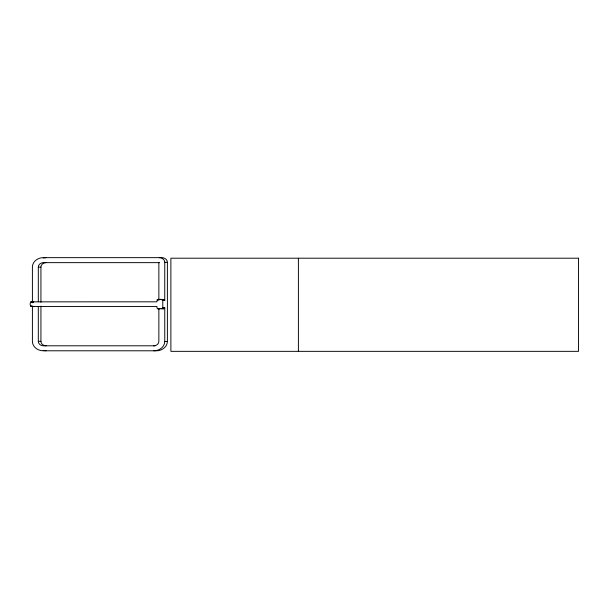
<?xml version="1.0" encoding="UTF-8"?>
<svg xmlns="http://www.w3.org/2000/svg" width="609" height="609" viewBox="0 0 609 609"><rect width="100%" height="100%" fill="white"/><g stroke="black" fill="none" stroke-linecap="round" stroke-linejoin="round"><path stroke-width="0.91" d="M32.414 306.403L32.399 341.482C32.429 347.1 38.192 350.936 43.429 350.792L156.361 350.792C161.598 350.936 167.361 347.1 167.391 341.482L167.391 262.312C167.376 259.503 164.491 257.584 161.872 257.653L43.429 257.653C38.192 257.508 32.429 261.345 32.399 266.97L32.414 302.825M158.865 308.725L158.858 341.314C158.926 344.07 156.094 345.935 153.544 345.798M164.742 300.496L163.836 299.575L161.514 299.491L162.778 300.496L164.742 300.496L164.765 262.312C164.757 259.503 161.872 257.584 159.253 257.653M38.314 301.813L38.314 267.13C38.245 264.382 41.077 262.509 43.627 262.646L159.588 262.646M40.932 302.323L40.932 267.13C40.864 264.382 43.703 262.509 46.246 262.646M161.705 308.778L162.793 307.796L164.757 307.796L164.765 341.482C164.742 347.1 158.979 350.936 153.734 350.792M163.669 308.778L164.757 307.796M31.82 301.813C29.559 301.858 29.559 306.426 31.82 306.472M32.589 302.399L33.784 301.813M163.836 299.575C161.918 299.78 156.079 297.854 156.894 301.813L31.462 301.851M157.815 299.552L159.961 299.506L157.198 299.91M43.201 257.972L46.056 257.653M164.765 262.312L167.391 262.312M38.314 267.13L40.932 267.13M157.48 299.697L159.604 299.613M162.04 299.636L164.156 299.719M157.328 299.795L159.292 299.795M162.337 299.818L164.301 299.818M162.466 299.933L164.43 299.933M162.573 300.062L164.537 300.062M162.664 300.199L164.628 300.199M162.732 300.344L164.696 300.344M31.128 301.973L33.251 301.904M30.975 302.056L32.939 302.056M30.846 302.155L32.81 302.155M30.724 302.27L32.688 302.27M30.846 306.129L33.784 306.472M30.975 306.228L33.092 306.312M31.287 306.38L33.426 306.434M31.638 306.464L156.955 306.472L157.008 308.101L157.99 308.778M162.755 307.948L164.719 307.948M162.687 308.101L164.651 308.101M162.603 308.238L164.567 308.238M162.496 308.375L164.46 308.375M157.328 308.489L159.961 308.778M162.215 308.588L164.331 308.489M157.64 308.672L159.604 308.672M162.055 308.672L164.019 308.672M157.815 308.733L163.851 308.733M38.314 306.472L38.314 341.314L40.932 341.314C40.864 344.07 43.703 345.935 46.246 345.798M164.765 341.482L167.391 341.482M155.287 345.798L43.627 345.798C41.077 345.935 38.245 344.07 38.314 341.314M46.056 350.792L43.201 350.479M162.778 300.496L162.793 307.796M158.858 262.646L158.865 299.544M298.395 258.208L298.395 351.347M40.932 306.129L40.932 341.314M578.55 258.208L170.885 258.208L170.885 351.347L578.55 351.347L578.55 258.208"/></g></svg>
